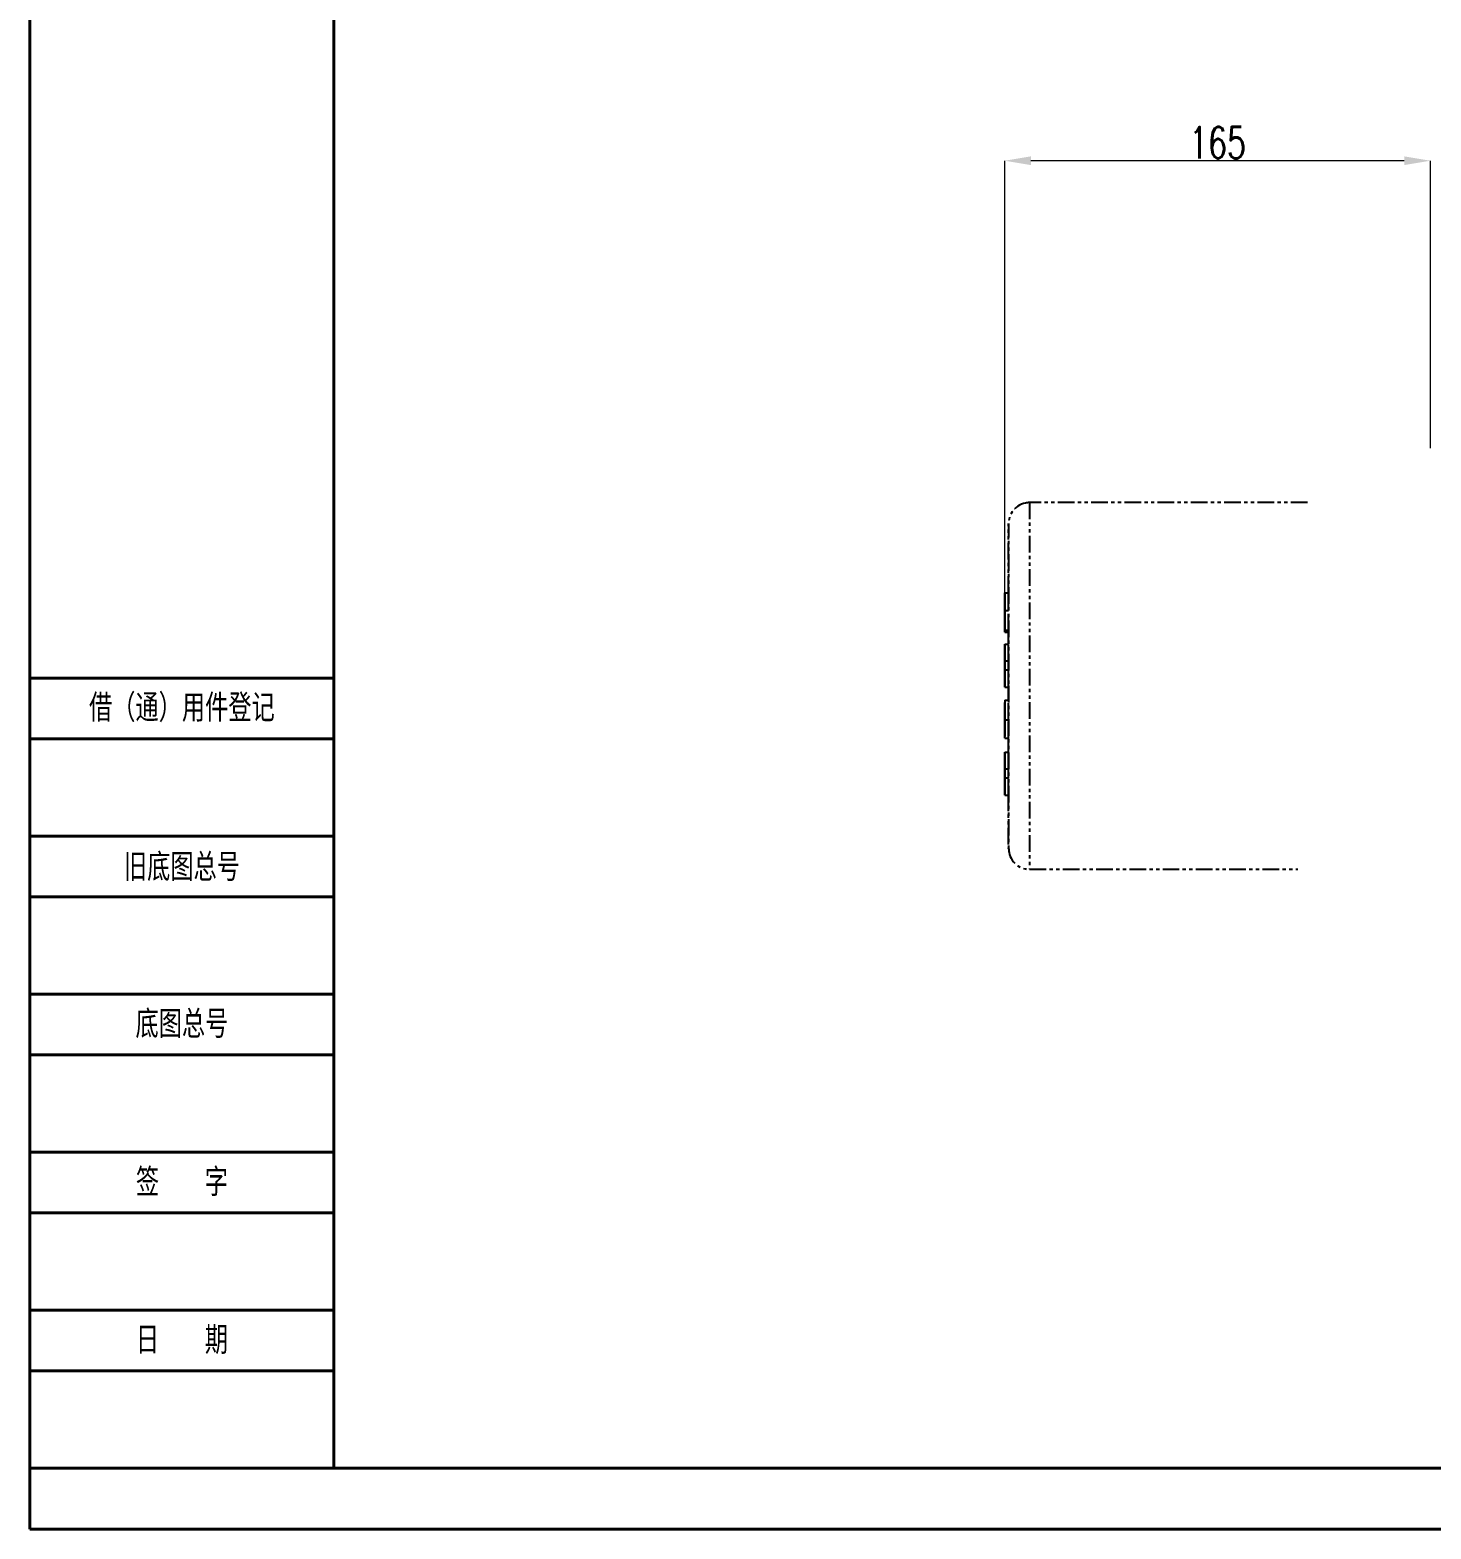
# Model space of a CAD drawing. Header units: millimetres. Extents: x 2451 to 4400, y 944 to 2322.
# Drawn here: x 2451 to 2986, y 944 to 1516 of the extents above; entities that cross this region are included whole.
import ezdxf

# ---------------------------------------------------------------- set-up
doc = ezdxf.new("R2010")
doc.units = ezdxf.units.MM
doc.linetypes.add('PHANTOM', pattern=[12.7, 6.35, -1.27, 1.27, -1.27, 1.27, -1.27])
for name, color, linetype, lineweight in [('AM_5', 3, 'Continuous', 25), ('AM_BOR', 7, 'Continuous', 50), ('文字', 7, 'Continuous', 13), ('粗实线', 7, 'Continuous', 40)]:
    doc.layers.add(name, color=color, linetype=linetype, lineweight=lineweight)
doc.styles.add('SLDTEXTSTYLE1', font='txt.shx', dxfattribs={"width": 0.7, "bigfont": 'gbcbig.shx'})
doc.styles.add('标注', font='txt.shx', dxfattribs={"width": 0.7, "height": 3.5})
doc.dimstyles.new('SLDDIMSTYLE12$0', dxfattribs={"dimtxt": 12, "dimasz": 10, "dimexe": 0, "dimexo": 0.0625, "dimgap": 0.875, "dimtad": 1, "dimdec": 1, "dimlfac": 1.8, "dimrnd": 1e-09, "dimzin": 12, "dimdsep": 46, "dimtxsty": 'SLDTEXTSTYLE1', "dimcen": 0.09, "dimdle": 8.16, "dimclrd": 3, "dimclre": 3, "dimadec": 0, "dimazin": 3, "dimtfac": 1, "dimtdec": 1, "dimtofl": 0, "dimtmove": 0, "dimatfit": 3, "dimfxl": 0, "dimfrac": 2, "dimtolj": 1, "dimlwd": 5, "dimlwe": 5, "dimarcsym": 0})

# ---------------------------------------------------------------- blocks, each defined once
blk = doc.blocks.new('*D65')
at = {"layer": 'AM_5', "color": 3, "linetype": 'Continuous', "lineweight": 5, "transparency": 16777216}
for p, q in [((2823.18, 1301.56), (2823.18, 1466.46)), ((2975.68, 1466.46), (2833.18, 1466.46))]:
    blk.add_line(p, q, dxfattribs=at)
at = {"layer": 'AM_5', "color": 3, "lineweight": 5, "transparency": 16777216}
blk.add_line((2985.68, 1356.74), (2985.68, 1466.46), dxfattribs=at)
at = {"layer": 'AM_5', "color": 3, "transparency": 16777216}
for points in [[(2833.18, 1468.13), (2833.18, 1464.8), (2823.18, 1466.46)], [(2975.68, 1468.13), (2975.68, 1464.8), (2985.68, 1466.46)]]:
    blk.add_solid(points, dxfattribs=at)
at = {"layer": 'Defpoints', "color": 0, "transparency": 16777216}
for p in [(2823.18, 1466.46), (2985.68, 1356.68), (2823.18, 1301.5)]:
    blk.add_point(p, dxfattribs=at)
at = {"layer": 'AM_5', "color": 0, "transparency": 16777216, "insert": (2904.43, 1473.34), "char_height": 12, "attachment_point": 5, "style": 'SLDTEXTSTYLE1'}
blk.add_mtext('\\A1;165', dxfattribs=at)
blk = doc.blocks.new('rA3')
at = {"layer": '粗实线'}
for p, q in [((333.38, 421.26), (333.38, 124.26)), ((358.38, 416.26), (358.38, 129.26)), ((358.38, 194.26), (333.38, 194.26)), ((358.38, 189.26), (333.38, 189.26)), ((358.38, 181.26), (333.38, 181.26)), ((358.38, 176.26), (333.38, 176.26)), ((358.38, 168.26), (333.38, 168.26)), ((358.38, 163.26), (333.38, 163.26)), ((358.38, 155.26), (333.38, 155.26)), ((358.38, 150.26), (333.38, 150.26)), ((358.38, 142.26), (333.38, 142.26)), ((358.38, 137.26), (333.38, 137.26)), ((358.38, 129.26), (333.38, 129.26)), ((358.38, 129.26), (748.38, 129.26)), ((333.38, 124.26), (753.38, 124.26))]:
    blk.add_line(p, q, dxfattribs=at)
at = {"layer": '文字', "char_height": 2, "width": 25, "attachment_point": 5, "style": '标注'}
for s, insert in [('{\\fSimSun|b0|i0|c134|p54;借（通）用件登记}', (345.88, 191.76)), ('{\\fSimSun|b0|i0|c134|p54;旧底图总号}', (345.88, 178.67)), ('{\\fSimSun|b0|i0|c134|p54;底图总号}', (345.88, 165.76)), ('{\\fSimSun|b0|i0|c134|p54;签}   {\\fSimSun|b0|i0|c134|p54;字}', (345.88, 152.76)), ('{\\fSimSun|b0|i0|c134|p54;日}   {\\fSimSun|b0|i0|c134|p54;期}', (345.88, 139.76))]:
    blk.add_mtext(s, dxfattribs=dict(at, insert=insert))

msp = doc.modelspace()

# ---------------------------------------------------------------- linework, layer by layer
at = {"color": 7, "linetype": 'PHANTOM', "lineweight": 25}
for p, q in [((2938.705, 1335.956), (2832.675, 1335.956)), ((2823.175, 1297.672), (2823.175, 1301.5)), ((2823.175, 1301.5), (2823.175, 1301.5)), ((2823.175, 1301.5), (2823.175, 1294.728)), ((2823.175, 1301.5), (2824.675, 1301.5)), ((2823.175, 1301.5), (2824.675, 1301.5)), ((2824.675, 1294.728), (2824.675, 1301.5)), ((2824.675, 1301.5), (2824.675, 1301.5)), ((2823.175, 1295.032), (2823.175, 1297.672)), ((2823.175, 1297.672), (2823.175, 1297.672)), ((2823.175, 1294.6), (2823.175, 1297.672)), ((2823.175, 1297.672), (2823.175, 1295.379)), ((2823.175, 1297.672), (2823.175, 1297.672)), ((2823.175, 1290.359), (2823.175, 1295.032)), ((2823.175, 1294.728), (2824.675, 1294.728)), ((2823.175, 1291.441), (2823.175, 1286.509)), ((2823.175, 1286.509), (2823.175, 1290.359)), ((2824.675, 1287.155), (2823.175, 1287.155)), ((2823.175, 1286.509), (2824.675, 1286.509)), ((2823.175, 1281.925), (2824.675, 1281.925)), ((2823.175, 1281.925), (2823.175, 1275.36)), ((2823.175, 1278.048), (2823.175, 1281.925)), ((2824.675, 1286.509), (2824.675, 1287.155)), ((2824.675, 1281.925), (2824.675, 1286.509)), ((2824.675, 1275.36), (2824.675, 1281.925)), ((2823.175, 1276.231), (2823.175, 1278.048)), ((2823.175, 1271.215), (2823.175, 1276.231)), ((2823.175, 1275.501), (2823.175, 1271.932)), ((2823.175, 1273.724), (2823.175, 1275.501)), ((2824.675, 1275.36), (2823.175, 1275.36)), ((2823.175, 1275.36), (2823.175, 1272.09)), ((2823.175, 1271.932), (2823.175, 1273.724)), ((2823.175, 1272.09), (2823.175, 1265.504)), ((2823.175, 1272.09), (2824.675, 1272.09)), ((2823.175, 1269.398), (2823.175, 1271.215)), ((2824.675, 1272.09), (2824.675, 1275.36)), ((2824.675, 1265.504), (2824.675, 1272.09)), ((2823.175, 1265.504), (2823.175, 1269.398)), ((2823.175, 1265.504), (2824.675, 1265.504)), ((2824.675, 1260.532), (2824.675, 1265.504)), ((2823.175, 1260.532), (2824.675, 1260.532)), ((2823.175, 1249.501), (2823.175, 1253.523)), ((2823.175, 1253.523), (2823.175, 1253.523)), ((2823.175, 1253.523), (2823.175, 1246.06)), ((2823.175, 1252.982), (2824.675, 1252.982)), ((2823.175, 1246.06), (2823.175, 1249.761)), ((2823.175, 1249.501), (2823.175, 1249.501)), ((2823.175, 1249.052), (2823.175, 1249.299)), ((2823.175, 1246.06), (2823.175, 1249.052)), ((2823.175, 1246.06), (2823.175, 1246.06)), ((2823.175, 1246.06), (2824.675, 1246.06)), ((2823.175, 1240.698), (2824.675, 1240.698)), ((2823.175, 1240.698), (2823.175, 1234.133)), ((2823.175, 1236.821), (2823.175, 1240.698)), ((2823.175, 1235.004), (2823.175, 1236.821)), ((2824.675, 1234.133), (2824.675, 1240.698)), ((2823.175, 1229.988), (2823.175, 1235.004)), ((2823.175, 1234.273), (2823.175, 1230.705)), ((2823.175, 1232.497), (2823.175, 1234.273)), ((2824.675, 1234.133), (2823.175, 1234.133)), ((2823.175, 1234.133), (2823.175, 1230.863)), ((2823.175, 1230.705), (2823.175, 1232.497)), ((2823.175, 1230.863), (2823.175, 1224.276)), ((2823.175, 1230.863), (2824.675, 1230.863)), ((2824.675, 1230.863), (2824.675, 1234.133)), ((2824.675, 1224.276), (2824.675, 1230.863)), ((2823.175, 1228.171), (2823.175, 1229.988)), ((2823.175, 1224.276), (2823.175, 1228.171)), ((2823.175, 1224.276), (2824.675, 1224.276)), ((2832.675, 1195.956), (2935.067, 1195.956))]:
    msp.add_line(p, q, dxfattribs=at)
at = {"color": 7, "linetype": 'PHANTOM', "lineweight": 25, "flags": 128}
msp.add_lwpolyline([(2832.675, 1335.956), (2832.675, 1335.777), (2832.675, 1335.243), (2832.675, 1334.356), (2832.675, 1333.12), (2832.675, 1331.542), (2832.675, 1329.63), (2832.675, 1327.393), (2832.676, 1324.843), (2832.676, 1321.993), (2832.676, 1318.858), (2832.676, 1315.453), (2832.676, 1311.796), (2832.676, 1307.905), (2832.676, 1303.8), (2832.676, 1299.503), (2832.676, 1295.035), (2832.676, 1290.418), (2832.676, 1285.677), (2832.676, 1280.835), (2832.676, 1275.918), (2832.676, 1270.949), (2832.676, 1265.956), (2832.676, 1260.962), (2832.676, 1255.994), (2832.676, 1251.076), (2832.676, 1246.234), (2832.676, 1241.493), (2832.676, 1236.876), (2832.676, 1232.408), (2832.676, 1228.111), (2832.676, 1224.006), (2832.676, 1220.115), (2832.676, 1216.458), (2832.676, 1213.053), (2832.676, 1209.918), (2832.676, 1207.068), (2832.675, 1204.518), (2832.675, 1202.281), (2832.675, 1200.369), (2832.675, 1198.791), (2832.675, 1197.555), (2832.675, 1196.668), (2832.675, 1196.134), (2832.675, 1195.956)], dxfattribs=at)
at = {"color": 7, "linetype": 'PHANTOM', "lineweight": 25}
for centre, start, end in [((2832.675, 1327.956), 90, 180), ((2832.675, 1203.956), 180, 270)]:
    msp.add_arc(centre, 8, start, end, dxfattribs=at)
for points, knots in [([(2824.675, 1301.5), (2824.675, 1302.694), (2824.675, 1305.638), (2824.675, 1309.865), (2824.675, 1314.17), (2824.675, 1317.927), (2824.675, 1321.108), (2824.675, 1323.947), (2824.675, 1326.209), (2824.675, 1327.644), (2824.675, 1328.109), (2824.675, 1327.644), (2824.675, 1326.209), (2824.675, 1323.947), (2824.675, 1321.108), (2824.675, 1317.928), (2824.676, 1314.168), (2824.676, 1309.874), (2824.676, 1305.112), (2824.676, 1299.961), (2824.676, 1294.509), (2824.676, 1288.27), (2824.676, 1281.268), (2824.676, 1273.595), (2824.676, 1268.476), (2824.676, 1265.956)], [0, 0, 0, 0, 0.0279063, 0.0687994, 0.1096924, 0.150368, 0.1906154, 0.2302372, 0.2813181, 0.3310053, 0.3791996, 0.4273908, 0.4770781, 0.528162, 0.5677838, 0.6080312, 0.6487067, 0.6895998, 0.7304928, 0.7711684, 0.8114158, 0.8510376, 0.9021185, 0.9518065, 1, 1, 1, 1]), ([(2823.175, 1295.379), (2823.175, 1294.683), (2823.175, 1293.632), (2823.175, 1292.296), (2823.175, 1291.534), (2823.175, 1291.056), (2823.175, 1291.012), (2823.175, 1290.988)], [0, 0, 0, 0, 0.3362422, 0.5068906, 0.6797858, 0.8263629, 1, 1, 1, 1]), ([(2823.175, 1294.728), (2823.175, 1293.718), (2823.175, 1291.88), (2823.175, 1289.649), (2823.175, 1288.179), (2823.175, 1287.294), (2823.175, 1287.207), (2823.175, 1287.155)], [0, 0, 0, 0, 0.276074, 0.5026478, 0.648994, 0.7958383, 1, 1, 1, 1]), ([(2823.175, 1290.988), (2823.175, 1291.014), (2823.175, 1291.055), (2823.175, 1291.496), (2823.175, 1292.221), (2823.175, 1293.291), (2823.175, 1294.165), (2823.175, 1294.6)], [0, 0, 0, 0, 0.23514464, 0.37534254, 0.51600229, 0.75891345, 1, 1, 1, 1]), ([(2824.675, 1287.155), (2824.675, 1287.205), (2824.675, 1287.291), (2824.675, 1288.14), (2824.675, 1289.568), (2824.675, 1291.814), (2824.675, 1293.688), (2824.675, 1294.728)], [0, 0, 0, 0, 0.20196089, 0.34462277, 0.48768998, 0.71560343, 1, 1, 1, 1]), ([(2823.175, 1287.155), (2823.175, 1287.177), (2823.175, 1287.22), (2823.175, 1287.603), (2823.175, 1288.679), (2823.175, 1290.075), (2823.175, 1291.133), (2823.175, 1291.441)], [0, 0, 0, 0, 0.1629267, 0.3248672, 0.5602734, 0.8718604, 1, 1, 1, 1]), ([(2824.676, 1265.956), (2824.676, 1263.435), (2824.676, 1258.317), (2824.676, 1250.644), (2824.676, 1243.641), (2824.676, 1237.402), (2824.676, 1231.95), (2824.676, 1226.799), (2824.676, 1222.037), (2824.676, 1217.743), (2824.675, 1213.983), (2824.675, 1210.803), (2824.675, 1207.964), (2824.675, 1205.702), (2824.675, 1204.268), (2824.675, 1203.802), (2824.675, 1204.268), (2824.675, 1205.702), (2824.675, 1207.963), (2824.675, 1210.804), (2824.675, 1213.979), (2824.675, 1217.759), (2824.675, 1221.208), (2824.675, 1223.547), (2824.675, 1224.276)], [0, 0, 0, 0, 0.05074112, 0.10305579, 0.15684183, 0.19855941, 0.24093569, 0.28376278, 0.32681888, 0.36987498, 0.41270207, 0.45507835, 0.49679593, 0.55057883, 0.60289426, 0.65363776, 0.70437809, 0.75669356, 0.8104796, 0.85219718, 0.89457346, 0.93740055, 0.98045665, 1, 1, 1, 1]), ([(2823.175, 1260.532), (2823.175, 1260.505), (2823.175, 1260.458), (2823.175, 1260.046), (2823.175, 1259.348), (2823.175, 1258.085), (2823.175, 1256.153), (2823.175, 1254.323), (2823.175, 1253.297), (2823.175, 1252.982)], [0, 0, 0, 0, 0.19850126, 0.33381372, 0.46876285, 0.63199476, 0.79642738, 0.93750048, 1, 1, 1, 1]), ([(2823.175, 1253.241), (2823.175, 1254.066), (2823.175, 1255.717), (2823.175, 1257.826), (2823.175, 1259.549), (2823.175, 1260.411), (2823.175, 1260.491), (2823.175, 1260.532)], [0, 0, 0, 0, 0.1793436, 0.3588888, 0.5415629, 0.7659487, 1, 1, 1, 1]), ([(2824.675, 1252.982), (2824.675, 1253.84), (2824.675, 1255.4), (2824.675, 1257.379), (2824.675, 1258.992), (2824.675, 1259.99), (2824.675, 1260.457), (2824.675, 1260.507), (2824.675, 1260.532)], [0, 0, 0, 0, 0.1686401, 0.3068009, 0.4445468, 0.6493658, 0.8244287, 1, 1, 1, 1]), ([(2823.175, 1252.982), (2823.175, 1253.33), (2823.175, 1254.009), (2823.175, 1254.928), (2823.175, 1255.748), (2823.175, 1256.282), (2823.175, 1256.54), (2823.175, 1256.561), (2823.175, 1256.572)], [0, 0, 0, 0, 0.1055686, 0.2061744, 0.3333255, 0.5255849, 0.762499, 1, 1, 1, 1]), ([(2823.175, 1256.572), (2823.175, 1256.544), (2823.175, 1256.497), (2823.175, 1256.053), (2823.175, 1255.124), (2823.175, 1254.062), (2823.175, 1253.211), (2823.175, 1252.854)], [0, 0, 0, 0, 0.3330331, 0.5539557, 0.7183333, 0.8819115, 1, 1, 1, 1]), ([(2823.175, 1249.299), (2823.175, 1249.306), (2823.175, 1249.323), (2823.175, 1249.54), (2823.175, 1250.259), (2823.175, 1251.542), (2823.175, 1252.693), (2823.175, 1253.241)], [0, 0, 0, 0, 0.0480273, 0.1148309, 0.233216, 0.6345243, 1, 1, 1, 1]), ([(2823.175, 1252.982), (2823.175, 1252.472), (2823.175, 1251.456), (2823.175, 1249.823), (2823.175, 1248.263), (2823.175, 1247.008), (2823.175, 1246.188), (2823.175, 1246.105), (2823.175, 1246.06)], [0, 0, 0, 0, 0.1311456, 0.2615272, 0.4305323, 0.5990583, 0.786172, 1, 1, 1, 1]), ([(2823.175, 1249.761), (2823.175, 1249.775), (2823.175, 1249.803), (2823.175, 1250.072), (2823.175, 1250.66), (2823.175, 1251.466), (2823.175, 1252.297), (2823.175, 1252.798), (2823.175, 1252.982)], [0, 0, 0, 0, 0.22963186, 0.4575605, 0.61528184, 0.77364991, 0.91696716, 1, 1, 1, 1]), ([(2823.175, 1252.854), (2823.175, 1252.431), (2823.175, 1251.687), (2823.175, 1250.745), (2823.175, 1250.037), (2823.175, 1249.568), (2823.175, 1249.526), (2823.175, 1249.501)], [0, 0, 0, 0, 0.2043544, 0.3586739, 0.5127895, 0.7124459, 1, 1, 1, 1]), ([(2824.675, 1246.06), (2824.675, 1246.124), (2824.675, 1246.239), (2824.675, 1247.364), (2824.675, 1248.884), (2824.675, 1250.826), (2824.675, 1252.241), (2824.675, 1252.982)], [0, 0, 0, 0, 0.2594927, 0.46447, 0.6370764, 0.810103, 1, 1, 1, 1]), ([(2824.675, 1240.698), (2824.675, 1241.501), (2824.675, 1243.228), (2824.675, 1245.073), (2824.675, 1246.06)], [0, 0, 0, 0, 0.4653058, 1, 1, 1, 1])]:
    msp.add_open_spline(points, degree=3, knots=knots, dxfattribs=at)

# ---------------------------------------------------------------- block references
at = {"layer": 'AM_BOR', "xscale": 4.640625, "yscale": 4.640625, "zscale": 4.640625}
msp.add_blockref('rA3', (903.986, 367.459), dxfattribs=at)

# ---------------------------------------------------------------- dimensions: what is measured, and where the dimension line sits
at = {"layer": 'AM_5'}
dim = msp.add_linear_dim(base=(2823.175, 1466.465), p1=(2985.675, 1356.676), p2=(2823.175, 1301.5), angle=360, text='165', dimstyle='SLDDIMSTYLE12$0', override={"dimlfac": 1}, dxfattribs=at)
dim.commit()
dim.dimension.update_dxf_attribs({"geometry": '*D65', "text_midpoint": (2904.425, 1466.465), "dimtype": 160})

doc.saveas('drawing.dxf')
